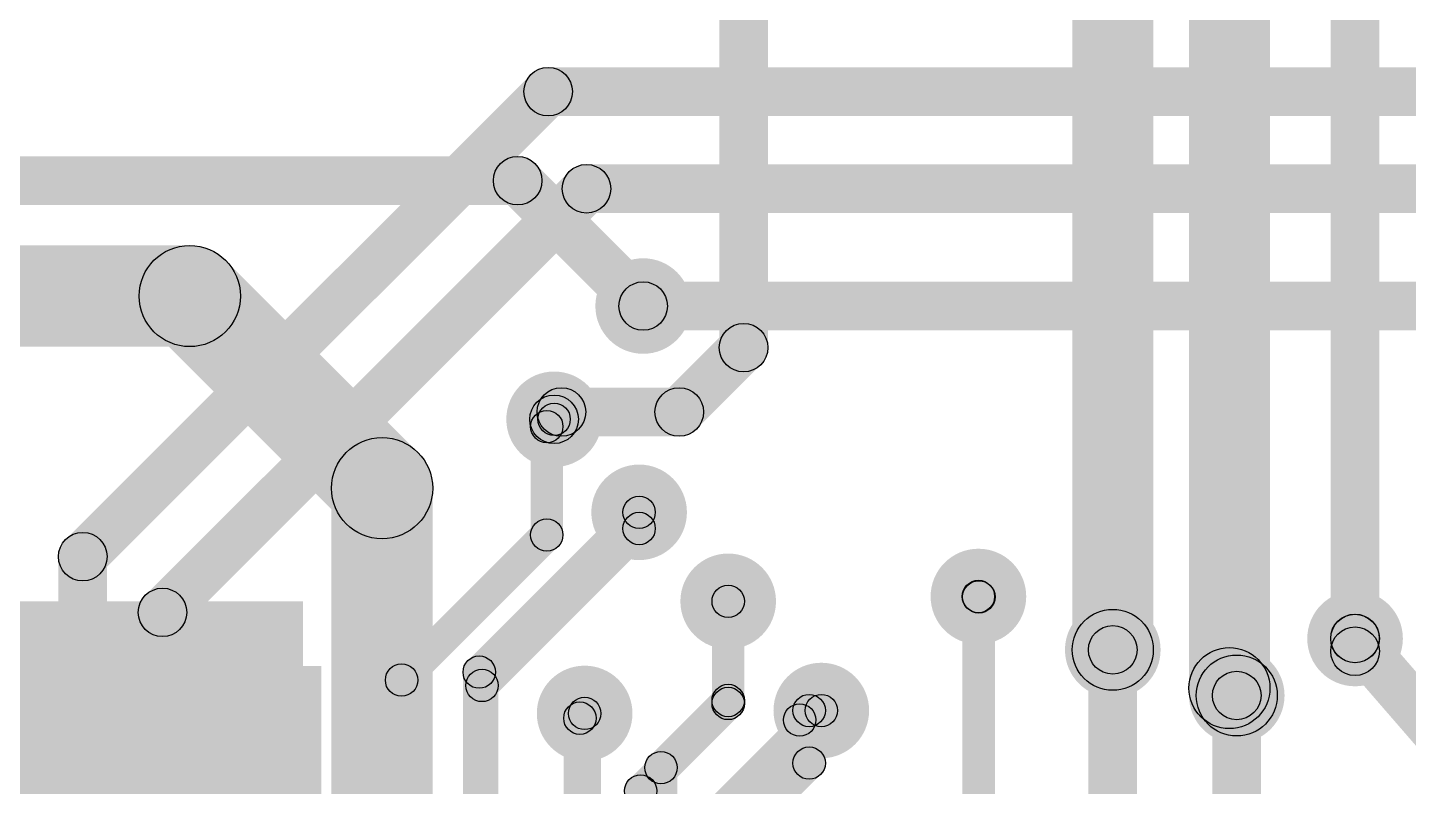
# Model space of a CAD drawing. Header units: millimetres. Extents: x -1.37 to 1.18, y -0.07 to 2.63.
# Drawn here: x -0.1061 to 0.235, y 1.5258 to 1.7134 of the extents above; entities that cross this region are included whole.
import ezdxf

# ---------------------------------------------------------------- set-up
doc = ezdxf.new("R2010")
doc.units = ezdxf.units.MM
doc.header["$MEASUREMENT"] = 0
for name, color, linetype in [('BottomLayer', 5, 'Continuous'), ('BottomPaste', 16, 'Continuous'), ('BottomSolder', 6, 'Continuous'), ('TopLayer', 1, 'Continuous'), ('ViaHoleLayer', 16, 'Continuous')]:
    doc.layers.add(name, color=color, linetype=linetype)

# ---------------------------------------------------------------- blocks, each defined once
blk = doc.blocks.new('S______B______B_55')
at = {"layer": 'BottomLayer'}
for points in [[(-0.015, 0.0175), (-0.015, -0.0175), (-0.045, -0.0175), (-0.045, 0.0175)], [(0.045, 0.0175), (0.045, -0.0175), (0.015, -0.0175), (0.015, 0.0175)]]:
    blk.add_hatch(color=5, dxfattribs=at).paths.add_polyline_path(points)
at = {"layer": 'BottomPaste'}
for points in [[(-0.015, 0.0175), (-0.015, -0.0175), (-0.045, -0.0175), (-0.045, 0.0175)], [(0.045, 0.0175), (0.045, -0.0175), (0.015, -0.0175), (0.015, 0.0175)]]:
    blk.add_hatch(color=16, dxfattribs=at).paths.add_polyline_path(points)
at = {"layer": 'BottomSolder'}
for points in [[(-0.011, 0.0215), (-0.011, -0.0215), (-0.049, -0.0215), (-0.049, 0.0215)], [(0.049, 0.0215), (0.049, -0.0215), (0.011, -0.0215), (0.011, 0.0215)]]:
    blk.add_hatch(color=6, dxfattribs=at).paths.add_polyline_path(points)

msp = doc.modelspace()

# ---------------------------------------------------------------- hatches: boundary and pattern name
at = {"layer": 'BottomLayer'}
for points in [[(0.20081, 1.55007), (0.18081, 1.55007), (0.18081, 1.78172), (0.20081, 1.78172)], [(0.172, 1.55953), (0.152, 1.55953), (0.152, 1.75653), (0.172, 1.75653)], [(0.07681, 1.63425), (0.06481, 1.63425), (0.06481, 1.7415), (0.07681, 1.7415)], [(0.22783, 1.56236), (0.21583, 1.56236), (0.21583, 1.72553), (0.22783, 1.72553)], [(-0.43747, 1.66953), (-0.43747, 1.68153), (0.015, 1.68153), (0.015, 1.66953)], [(0.01076, 1.67129), (0.01924, 1.67977), (0.05024, 1.64877), (0.04176, 1.64029)], [(-0.328, 1.6345), (-0.328, 1.6595), (-0.066, 1.6595), (-0.066, 1.6345)], [(-0.07484, 1.63816), (-0.05716, 1.65584), (-0.00966, 1.60834), (-0.02734, 1.59066)], [(0.05914, 1.6141), (0.05066, 1.62258), (0.06657, 1.63849), (0.07505, 1.63001)], [(0.02581, 1.61234), (0.02581, 1.62434), (0.0549, 1.62434), (0.0549, 1.61234)], [(0.02824, 1.61229), (0.01976, 1.62077), (0.02157, 1.62258), (0.03005, 1.6141)], [(-0.006, 1.50403), (-0.031, 1.50403), (-0.031, 1.5995), (-0.006, 1.5995)], [(0.00833, 1.5512), (0.00267, 1.55686), (0.04217, 1.59636), (0.04783, 1.5907)], [(0.13291, 1.4532), (0.12491, 1.4532), (0.12491, 1.57262), (0.13291, 1.57262)], [(0.12598, 1.56989), (0.13164, 1.57555), (0.13173, 1.57545), (0.12608, 1.56979)], [(-0.241, 1.51353), (-0.038, 1.51353), (-0.038, 1.57153), (-0.241, 1.57153)], [(0.071, 1.54701), (0.063, 1.54701), (0.063, 1.57153), (0.071, 1.57153)], [(0.21758, 1.55811), (0.22607, 1.5666), (0.22609, 1.56657), (0.21761, 1.55809)], [(0.18374, 1.54299), (0.19788, 1.55714), (0.19969, 1.55533), (0.18555, 1.54118)], [(0.0095, 1.49479), (0.0015, 1.49479), (0.0015, 1.55403), (0.0095, 1.55403)], [(0.05323, 1.52758), (0.04757, 1.53324), (0.06417, 1.54984), (0.06983, 1.54418)], [(0.08749, 1.53936), (0.08183, 1.54502), (0.08417, 1.54736), (0.08983, 1.5417)], [(0.03554, 1.47706), (0.02754, 1.47706), (0.02754, 1.54381), (0.03554, 1.54381)], [(0.091, 1.53153), (0.083, 1.53153), (0.083, 1.54453), (0.091, 1.54453)], [(0.07943, 1.5183), (0.07377, 1.52396), (0.08417, 1.53436), (0.08983, 1.5287)], [(0.0544, 1.4531), (0.0464, 1.4531), (0.0464, 1.53041), (0.0544, 1.53041)]]:
    msp.add_hatch(color=5, dxfattribs=at).paths.add_polyline_path(points)
h = msp.add_hatch(color=5, dxfattribs=at)
edge = h.paths.add_edge_path()
edge.add_arc((0.015, 1.67553), 0.006, 0, 360)
h = msp.add_hatch(color=5, dxfattribs=at)
edge = h.paths.add_edge_path()
edge.add_arc((0.015, 1.67553), 0.006, 0, 360)
h = msp.add_hatch(color=5, dxfattribs=at)
edge = h.paths.add_edge_path()
edge.add_arc((-0.066, 1.647), 0.0125, 0, 360)
h = msp.add_hatch(color=5, dxfattribs=at)
edge = h.paths.add_edge_path()
edge.add_arc((-0.066, 1.647), 0.0125, 0, 360)
h = msp.add_hatch(color=5, dxfattribs=at)
edge = h.paths.add_edge_path()
edge.add_arc((0.046, 1.64453), 0.01181, 0, 360)
h = msp.add_hatch(color=5, dxfattribs=at)
edge = h.paths.add_edge_path()
edge.add_arc((0.046, 1.64453), 0.006, 0, 360)
h = msp.add_hatch(color=5, dxfattribs=at)
edge = h.paths.add_edge_path()
edge.add_arc((0.07081, 1.63425), 0.006, 0, 360)
h = msp.add_hatch(color=5, dxfattribs=at)
edge = h.paths.add_edge_path()
edge.add_arc((0.07081, 1.63425), 0.006, 0, 360)
h = msp.add_hatch(color=5, dxfattribs=at)
edge = h.paths.add_edge_path()
edge.add_arc((0.024, 1.61653), 0.01181, 0, 360)
h = msp.add_hatch(color=5, dxfattribs=at)
edge = h.paths.add_edge_path()
edge.add_arc((0.02581, 1.61834), 0.006, 0, 360)
h = msp.add_hatch(color=5, dxfattribs=at)
edge = h.paths.add_edge_path()
edge.add_arc((0.02581, 1.61834), 0.006, 0, 360)
h = msp.add_hatch(color=5, dxfattribs=at)
edge = h.paths.add_edge_path()
edge.add_arc((0.0549, 1.61834), 0.006, 0, 360)
h = msp.add_hatch(color=5, dxfattribs=at)
edge = h.paths.add_edge_path()
edge.add_arc((0.0549, 1.61834), 0.006, 0, 360)
h = msp.add_hatch(color=5, dxfattribs=at)
edge = h.paths.add_edge_path()
edge.add_arc((0.024, 1.61653), 0.006, 0, 360)
h = msp.add_hatch(color=5, dxfattribs=at)
edge = h.paths.add_edge_path()
edge.add_arc((-0.0185, 1.5995), 0.0125, 0, 360)
h = msp.add_hatch(color=5, dxfattribs=at)
edge = h.paths.add_edge_path()
edge.add_arc((-0.0185, 1.5995), 0.0125, 0, 360)
h = msp.add_hatch(color=5, dxfattribs=at)
edge = h.paths.add_edge_path()
edge.add_arc((0.045, 1.59353), 0.01181, 0, 360)
h = msp.add_hatch(color=5, dxfattribs=at)
edge = h.paths.add_edge_path()
edge.add_arc((0.045, 1.59353), 0.004, 0, 360)
h = msp.add_hatch(color=5, dxfattribs=at)
edge = h.paths.add_edge_path()
edge.add_arc((0.067, 1.57153), 0.01181, 0, 360)
h = msp.add_hatch(color=5, dxfattribs=at)
edge = h.paths.add_edge_path()
edge.add_arc((0.12881, 1.57272), 0.01181, 0, 360)
h = msp.add_hatch(color=5, dxfattribs=at)
edge = h.paths.add_edge_path()
edge.add_arc((0.12881, 1.57272), 0.004, 0, 360)
h = msp.add_hatch(color=5, dxfattribs=at)
edge = h.paths.add_edge_path()
edge.add_arc((0.12891, 1.57262), 0.004, 0, 360)
h = msp.add_hatch(color=5, dxfattribs=at)
edge = h.paths.add_edge_path()
edge.add_arc((0.12891, 1.57262), 0.004, 0, 360)
h = msp.add_hatch(color=5, dxfattribs=at)
edge = h.paths.add_edge_path()
edge.add_arc((0.067, 1.57153), 0.004, 0, 360)
h = msp.add_hatch(color=5, dxfattribs=at)
edge = h.paths.add_edge_path()
edge.add_arc((0.22185, 1.56233), 0.01181, 0, 360)
h = msp.add_hatch(color=5, dxfattribs=at)
edge = h.paths.add_edge_path()
edge.add_arc((0.162, 1.55953), 0.01181, 0, 360)
h = msp.add_hatch(color=5, dxfattribs=at)
edge = h.paths.add_edge_path()
edge.add_arc((0.162, 1.55953), 0.01, 0, 360)
h = msp.add_hatch(color=5, dxfattribs=at)
edge = h.paths.add_edge_path()
edge.add_arc((0.22183, 1.56236), 0.006, 0, 360)
h = msp.add_hatch(color=5, dxfattribs=at)
edge = h.paths.add_edge_path()
edge.add_arc((0.22183, 1.56236), 0.006, 0, 360)
h = msp.add_hatch(color=5, dxfattribs=at)
edge = h.paths.add_edge_path()
edge.add_arc((0.22185, 1.56233), 0.006, 0, 360)
h = msp.add_hatch(color=5, dxfattribs=at)
edge = h.paths.add_edge_path()
edge.add_arc((0.19081, 1.55007), 0.01, 0, 360)
h = msp.add_hatch(color=5, dxfattribs=at)
edge = h.paths.add_edge_path()
edge.add_arc((0.19081, 1.55007), 0.01, 0, 360)
h = msp.add_hatch(color=5, dxfattribs=at)
edge = h.paths.add_edge_path()
edge.add_arc((0.19262, 1.54825), 0.01181, 0, 360)
h = msp.add_hatch(color=5, dxfattribs=at)
edge = h.paths.add_edge_path()
edge.add_arc((0.0055, 1.55403), 0.004, 0, 360)
h = msp.add_hatch(color=5, dxfattribs=at)
edge = h.paths.add_edge_path()
edge.add_arc((0.0055, 1.55403), 0.004, 0, 360)
h = msp.add_hatch(color=5, dxfattribs=at)
edge = h.paths.add_edge_path()
edge.add_arc((0.03154, 1.54381), 0.01181, 0, 360)
h = msp.add_hatch(color=5, dxfattribs=at)
edge = h.paths.add_edge_path()
edge.add_arc((0.09, 1.54453), 0.01181, 0, 360)
h = msp.add_hatch(color=5, dxfattribs=at)
edge = h.paths.add_edge_path()
edge.add_arc((0.19262, 1.54825), 0.01, 0, 360)
h = msp.add_hatch(color=5, dxfattribs=at)
edge = h.paths.add_edge_path()
edge.add_arc((0.067, 1.54701), 0.004, 0, 360)
h = msp.add_hatch(color=5, dxfattribs=at)
edge = h.paths.add_edge_path()
edge.add_arc((0.067, 1.54701), 0.004, 0, 360)
h = msp.add_hatch(color=5, dxfattribs=at)
edge = h.paths.add_edge_path()
edge.add_arc((0.087, 1.54453), 0.004, 0, 360)
h = msp.add_hatch(color=5, dxfattribs=at)
edge = h.paths.add_edge_path()
edge.add_arc((0.087, 1.54453), 0.004, 0, 360)
h = msp.add_hatch(color=5, dxfattribs=at)
edge = h.paths.add_edge_path()
edge.add_arc((0.03154, 1.54381), 0.004, 0, 360)
h = msp.add_hatch(color=5, dxfattribs=at)
edge = h.paths.add_edge_path()
edge.add_arc((0.08466, 1.54219), 0.004, 0, 360)
h = msp.add_hatch(color=5, dxfattribs=at)
edge = h.paths.add_edge_path()
edge.add_arc((0.087, 1.53153), 0.004, 0, 360)
h = msp.add_hatch(color=5, dxfattribs=at)
edge = h.paths.add_edge_path()
edge.add_arc((0.087, 1.53153), 0.004, 0, 360)
h = msp.add_hatch(color=5, dxfattribs=at)
edge = h.paths.add_edge_path()
edge.add_arc((0.0504, 1.53041), 0.004, 0, 360)
h = msp.add_hatch(color=5, dxfattribs=at)
edge = h.paths.add_edge_path()
edge.add_arc((0.0504, 1.53041), 0.004, 0, 360)
at = {"layer": 'TopLayer'}
h = msp.add_hatch(color=1, dxfattribs=at)
edge = h.paths.add_edge_path()
edge.add_arc((0.02253, 1.69753), 0.006, 0, 360)
h = msp.add_hatch(color=1, dxfattribs=at)
edge = h.paths.add_edge_path()
edge.add_arc((0.02253, 1.69753), 0.006, 0, 360)
for points in [[(0.02253, 1.69153), (0.02253, 1.70353), (0.34047, 1.70353), (0.34047, 1.69153)], [(-0.08818, 1.57833), (-0.09667, 1.58682), (0.01829, 1.70177), (0.02677, 1.69329)], [(0.032, 1.66753), (0.032, 1.67953), (0.32647, 1.67953), (0.32647, 1.66753)], [(-0.0685, 1.56455), (-0.07698, 1.57303), (0.02776, 1.67777), (0.03624, 1.66929)], [(0.046, 1.63853), (0.046, 1.65053), (0.319, 1.65053), (0.319, 1.63853)], [(0.02502, 1.61189), (0.01936, 1.61755), (0.02117, 1.61936), (0.02683, 1.6137)], [(0.02619, 1.58793), (0.01819, 1.58793), (0.01819, 1.61472), (0.02619, 1.61472)], [(0.049, 1.58953), (0.041, 1.58953), (0.041, 1.59353), (0.049, 1.59353)], [(-0.01086, 1.54923), (-0.01651, 1.55488), (0.01936, 1.59076), (0.02502, 1.5851)], [(0.00902, 1.54789), (0.00336, 1.55355), (0.04217, 1.59236), (0.04783, 1.5867)], [(-0.08643, 1.44128), (-0.09843, 1.44128), (-0.09843, 1.58257), (-0.08643, 1.58257)], [(0.13281, 1.50585), (0.12481, 1.50585), (0.12481, 1.57272), (0.13281, 1.57272)], [(0.071, 1.54627), (0.063, 1.54627), (0.063, 1.57153), (0.071, 1.57153)], [(-0.06674, 1.44128), (-0.07874, 1.44128), (-0.07874, 1.56879), (-0.06674, 1.56879)], [(0.21732, 1.5584), (0.22639, 1.56626), (0.24676, 1.54274), (0.23769, 1.53489)], [(0.22785, 1.55919), (0.21585, 1.55919), (0.21585, 1.56233), (0.22785, 1.56233)], [(0.168, 1.515), (0.156, 1.515), (0.156, 1.55953), (0.168, 1.55953)], [(-0.00968, 1.44128), (-0.01768, 1.44128), (-0.01768, 1.55206), (-0.00968, 1.55206)], [(0.01019, 1.44146), (0.00219, 1.44146), (0.00219, 1.55072), (0.01019, 1.55072)], [(0.0482, 1.52181), (0.04254, 1.52747), (0.06417, 1.5491), (0.06983, 1.54344)], [(0.0332, 1.53981), (0.02754, 1.54547), (0.02871, 1.54663), (0.03437, 1.54098)], [(0.06788, 1.51675), (0.06223, 1.52241), (0.08717, 1.54736), (0.09283, 1.5417)], [(0.19862, 1.517), (0.18662, 1.517), (0.18662, 1.54825), (0.19862, 1.54825)], [(0.03437, 1.4899), (0.02637, 1.4899), (0.02637, 1.54264), (0.03437, 1.54264)]]:
    msp.add_hatch(color=1, dxfattribs=at).paths.add_polyline_path(points)
h = msp.add_hatch(color=1, dxfattribs=at)
edge = h.paths.add_edge_path()
edge.add_arc((0.032, 1.67353), 0.006, 0, 360)
h = msp.add_hatch(color=1, dxfattribs=at)
edge = h.paths.add_edge_path()
edge.add_arc((0.032, 1.67353), 0.006, 0, 360)
h = msp.add_hatch(color=1, dxfattribs=at)
edge = h.paths.add_edge_path()
edge.add_arc((0.046, 1.64453), 0.01181, 0, 360)
h = msp.add_hatch(color=1, dxfattribs=at)
edge = h.paths.add_edge_path()
edge.add_arc((0.046, 1.64453), 0.006, 0, 360)
h = msp.add_hatch(color=1, dxfattribs=at)
edge = h.paths.add_edge_path()
edge.add_arc((0.024, 1.61653), 0.01181, 0, 360)
h = msp.add_hatch(color=1, dxfattribs=at)
edge = h.paths.add_edge_path()
edge.add_arc((0.024, 1.61653), 0.004, 0, 360)
h = msp.add_hatch(color=1, dxfattribs=at)
edge = h.paths.add_edge_path()
edge.add_arc((0.02219, 1.61472), 0.004, 0, 360)
h = msp.add_hatch(color=1, dxfattribs=at)
edge = h.paths.add_edge_path()
edge.add_arc((0.02219, 1.61472), 0.004, 0, 360)
h = msp.add_hatch(color=1, dxfattribs=at)
edge = h.paths.add_edge_path()
edge.add_arc((0.045, 1.59353), 0.01181, 0, 360)
h = msp.add_hatch(color=1, dxfattribs=at)
edge = h.paths.add_edge_path()
edge.add_arc((0.045, 1.59353), 0.004, 0, 360)
h = msp.add_hatch(color=1, dxfattribs=at)
edge = h.paths.add_edge_path()
edge.add_arc((0.045, 1.58953), 0.004, 0, 360)
h = msp.add_hatch(color=1, dxfattribs=at)
edge = h.paths.add_edge_path()
edge.add_arc((0.045, 1.58953), 0.004, 0, 360)
h = msp.add_hatch(color=1, dxfattribs=at)
edge = h.paths.add_edge_path()
edge.add_arc((0.02219, 1.58793), 0.004, 0, 360)
h = msp.add_hatch(color=1, dxfattribs=at)
edge = h.paths.add_edge_path()
edge.add_arc((0.02219, 1.58793), 0.004, 0, 360)
h = msp.add_hatch(color=1, dxfattribs=at)
edge = h.paths.add_edge_path()
edge.add_arc((-0.09243, 1.58257), 0.006, 0, 360)
h = msp.add_hatch(color=1, dxfattribs=at)
edge = h.paths.add_edge_path()
edge.add_arc((-0.09243, 1.58257), 0.006, 0, 360)
h = msp.add_hatch(color=1, dxfattribs=at)
edge = h.paths.add_edge_path()
edge.add_arc((0.067, 1.57153), 0.01181, 0, 360)
h = msp.add_hatch(color=1, dxfattribs=at)
edge = h.paths.add_edge_path()
edge.add_arc((0.12881, 1.57272), 0.01181, 0, 360)
h = msp.add_hatch(color=1, dxfattribs=at)
edge = h.paths.add_edge_path()
edge.add_arc((0.12881, 1.57272), 0.004, 0, 360)
h = msp.add_hatch(color=1, dxfattribs=at)
edge = h.paths.add_edge_path()
edge.add_arc((-0.07274, 1.56879), 0.006, 0, 360)
h = msp.add_hatch(color=1, dxfattribs=at)
edge = h.paths.add_edge_path()
edge.add_arc((-0.07274, 1.56879), 0.006, 0, 360)
h = msp.add_hatch(color=1, dxfattribs=at)
edge = h.paths.add_edge_path()
edge.add_arc((0.067, 1.57153), 0.004, 0, 360)
h = msp.add_hatch(color=1, dxfattribs=at)
edge = h.paths.add_edge_path()
edge.add_arc((0.22185, 1.56233), 0.01181, 0, 360)
h = msp.add_hatch(color=1, dxfattribs=at)
edge = h.paths.add_edge_path()
edge.add_arc((0.162, 1.55953), 0.01181, 0, 360)
h = msp.add_hatch(color=1, dxfattribs=at)
edge = h.paths.add_edge_path()
edge.add_arc((0.162, 1.55953), 0.006, 0, 360)
h = msp.add_hatch(color=1, dxfattribs=at)
edge = h.paths.add_edge_path()
edge.add_arc((0.22185, 1.56233), 0.006, 0, 360)
h = msp.add_hatch(color=1, dxfattribs=at)
edge = h.paths.add_edge_path()
edge.add_arc((0.22185, 1.56233), 0.006, 0, 360)
h = msp.add_hatch(color=1, dxfattribs=at)
edge = h.paths.add_edge_path()
edge.add_arc((0.22185, 1.55919), 0.006, 0, 360)
h = msp.add_hatch(color=1, dxfattribs=at)
edge = h.paths.add_edge_path()
edge.add_arc((0.19262, 1.54825), 0.01181, 0, 360)
h = msp.add_hatch(color=1, dxfattribs=at)
edge = h.paths.add_edge_path()
edge.add_arc((-0.01368, 1.55206), 0.004, 0, 360)
h = msp.add_hatch(color=1, dxfattribs=at)
edge = h.paths.add_edge_path()
edge.add_arc((-0.01368, 1.55206), 0.004, 0, 360)
h = msp.add_hatch(color=1, dxfattribs=at)
edge = h.paths.add_edge_path()
edge.add_arc((0.03154, 1.54381), 0.01181, 0, 360)
h = msp.add_hatch(color=1, dxfattribs=at)
edge = h.paths.add_edge_path()
edge.add_arc((0.09, 1.54453), 0.01181, 0, 360)
h = msp.add_hatch(color=1, dxfattribs=at)
edge = h.paths.add_edge_path()
edge.add_arc((0.00619, 1.55072), 0.004, 0, 360)
h = msp.add_hatch(color=1, dxfattribs=at)
edge = h.paths.add_edge_path()
edge.add_arc((0.00619, 1.55072), 0.004, 0, 360)
h = msp.add_hatch(color=1, dxfattribs=at)
edge = h.paths.add_edge_path()
edge.add_arc((0.19262, 1.54825), 0.006, 0, 360)
h = msp.add_hatch(color=1, dxfattribs=at)
edge = h.paths.add_edge_path()
edge.add_arc((0.067, 1.54627), 0.004, 0, 360)
h = msp.add_hatch(color=1, dxfattribs=at)
edge = h.paths.add_edge_path()
edge.add_arc((0.067, 1.54627), 0.004, 0, 360)
h = msp.add_hatch(color=1, dxfattribs=at)
edge = h.paths.add_edge_path()
edge.add_arc((0.09, 1.54453), 0.004, 0, 360)
h = msp.add_hatch(color=1, dxfattribs=at)
edge = h.paths.add_edge_path()
edge.add_arc((0.03037, 1.54264), 0.004, 0, 360)
h = msp.add_hatch(color=1, dxfattribs=at)
edge = h.paths.add_edge_path()
edge.add_arc((0.03037, 1.54264), 0.004, 0, 360)
h = msp.add_hatch(color=1, dxfattribs=at)
edge = h.paths.add_edge_path()
edge.add_arc((0.03154, 1.54381), 0.004, 0, 360)
h = msp.add_hatch(color=1, dxfattribs=at)
edge = h.paths.add_edge_path()
edge.add_arc((0.04537, 1.52464), 0.004, 0, 360)
h = msp.add_hatch(color=1, dxfattribs=at)
edge = h.paths.add_edge_path()
edge.add_arc((0.04537, 1.52464), 0.004, 0, 360)
at = {"layer": 'ViaHoleLayer'}
h = msp.add_hatch(color=16, dxfattribs=at)
edge = h.paths.add_edge_path()
edge.add_arc((0.046, 1.64453), 0.00591, 0, 360)
h = msp.add_hatch(color=16, dxfattribs=at)
edge = h.paths.add_edge_path()
edge.add_arc((0.024, 1.61653), 0.00591, 0, 360)
h = msp.add_hatch(color=16, dxfattribs=at)
edge = h.paths.add_edge_path()
edge.add_arc((0.045, 1.59353), 0.00591, 0, 360)
h = msp.add_hatch(color=16, dxfattribs=at)
edge = h.paths.add_edge_path()
edge.add_arc((0.067, 1.57153), 0.00591, 0, 360)
h = msp.add_hatch(color=16, dxfattribs=at)
edge = h.paths.add_edge_path()
edge.add_arc((0.12881, 1.57272), 0.00591, 0, 360)
h = msp.add_hatch(color=16, dxfattribs=at)
edge = h.paths.add_edge_path()
edge.add_arc((0.22185, 1.56233), 0.00591, 0, 360)
h = msp.add_hatch(color=16, dxfattribs=at)
edge = h.paths.add_edge_path()
edge.add_arc((0.162, 1.55953), 0.00591, 0, 360)
h = msp.add_hatch(color=16, dxfattribs=at)
edge = h.paths.add_edge_path()
edge.add_arc((0.19262, 1.54825), 0.00591, 0, 360)
h = msp.add_hatch(color=16, dxfattribs=at)
edge = h.paths.add_edge_path()
edge.add_arc((0.03154, 1.54381), 0.00591, 0, 360)
h = msp.add_hatch(color=16, dxfattribs=at)
edge = h.paths.add_edge_path()
edge.add_arc((0.09, 1.54453), 0.00591, 0, 360)

# ---------------------------------------------------------------- linework, layer by layer
at = {"layer": 'BottomLayer'}
for centre, radius in [((0.015, 1.67553), 0.006), ((0.015, 1.67553), 0.006), ((-0.066, 1.647), 0.0125), ((-0.066, 1.647), 0.0125), ((0.046, 1.64453), 0.006), ((0.07081, 1.63425), 0.006), ((0.07081, 1.63425), 0.006), ((0.02581, 1.61834), 0.006), ((0.02581, 1.61834), 0.006), ((0.0549, 1.61834), 0.006), ((0.0549, 1.61834), 0.006), ((0.024, 1.61653), 0.006), ((-0.0185, 1.5995), 0.0125), ((-0.0185, 1.5995), 0.0125), ((0.045, 1.59353), 0.004), ((0.12881, 1.57272), 0.004), ((0.12891, 1.57262), 0.004), ((0.12891, 1.57262), 0.004), ((0.067, 1.57153), 0.004), ((0.162, 1.55953), 0.01), ((0.22183, 1.56236), 0.006), ((0.22183, 1.56236), 0.006), ((0.22185, 1.56233), 0.006), ((0.19081, 1.55007), 0.01), ((0.19081, 1.55007), 0.01), ((0.0055, 1.55403), 0.004), ((0.0055, 1.55403), 0.004), ((0.19262, 1.54825), 0.01), ((0.067, 1.54701), 0.004), ((0.067, 1.54701), 0.004), ((0.087, 1.54453), 0.004), ((0.087, 1.54453), 0.004), ((0.03154, 1.54381), 0.004), ((0.08466, 1.54219), 0.004), ((0.087, 1.53153), 0.004), ((0.087, 1.53153), 0.004), ((0.0504, 1.53041), 0.004), ((0.0504, 1.53041), 0.004)]:
    msp.add_circle(centre, radius, dxfattribs=at)
at = {"layer": 'TopLayer'}
for centre, radius in [((0.02253, 1.69753), 0.006), ((0.02253, 1.69753), 0.006), ((0.032, 1.67353), 0.006), ((0.032, 1.67353), 0.006), ((0.046, 1.64453), 0.006), ((0.024, 1.61653), 0.004), ((0.02219, 1.61472), 0.004), ((0.02219, 1.61472), 0.004), ((0.045, 1.59353), 0.004), ((0.045, 1.58953), 0.004), ((0.045, 1.58953), 0.004), ((0.02219, 1.58793), 0.004), ((0.02219, 1.58793), 0.004), ((-0.09243, 1.58257), 0.006), ((-0.09243, 1.58257), 0.006), ((0.12881, 1.57272), 0.004), ((-0.07274, 1.56879), 0.006), ((-0.07274, 1.56879), 0.006), ((0.067, 1.57153), 0.004), ((0.22185, 1.56233), 0.006), ((0.22185, 1.56233), 0.006), ((0.162, 1.55953), 0.006), ((0.22185, 1.55919), 0.006), ((-0.01368, 1.55206), 0.004), ((-0.01368, 1.55206), 0.004), ((0.00619, 1.55072), 0.004), ((0.00619, 1.55072), 0.004), ((0.19262, 1.54825), 0.006), ((0.067, 1.54627), 0.004), ((0.067, 1.54627), 0.004), ((0.09, 1.54453), 0.004), ((0.03037, 1.54264), 0.004), ((0.03037, 1.54264), 0.004), ((0.03154, 1.54381), 0.004), ((0.04537, 1.52464), 0.004), ((0.04537, 1.52464), 0.004)]:
    msp.add_circle(centre, radius, dxfattribs=at)

# ---------------------------------------------------------------- block references
at = {"rotation": 270}
msp.add_blockref('S______B______B_55', (-0.055, 1.50653), dxfattribs=at)

doc.saveas('drawing.dxf')
